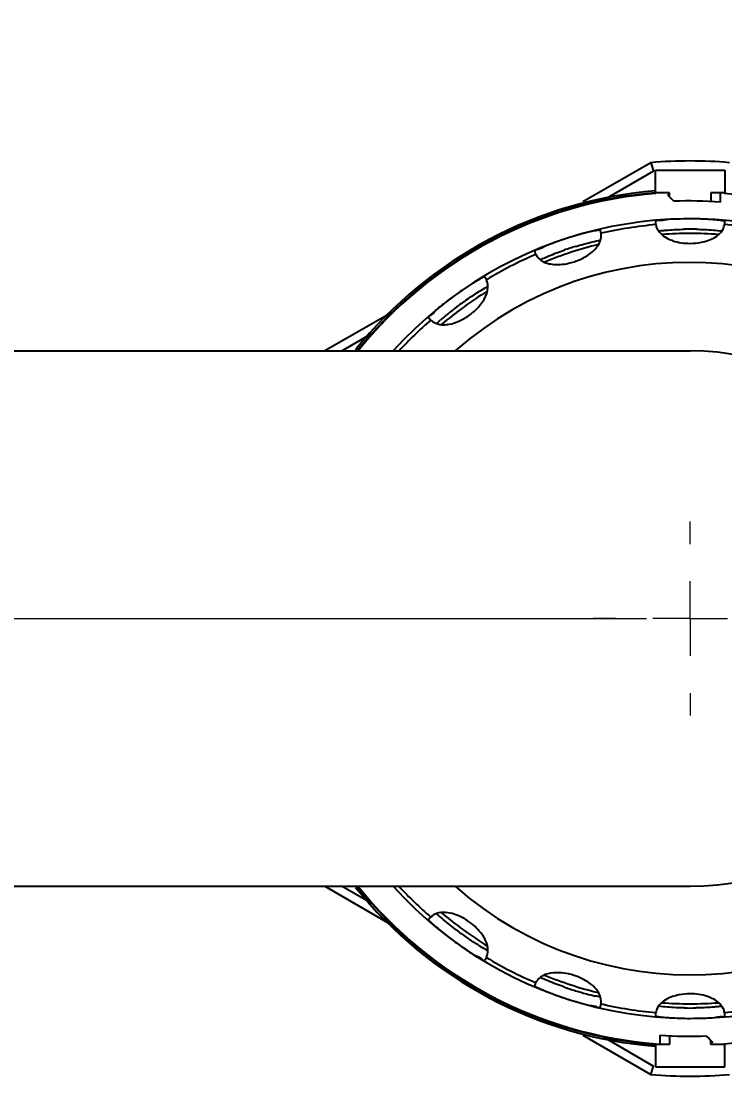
# Model space of a CAD drawing. Header units: millimetres. Extents: x 4086 to 8300, y 123 to 1549.
# Drawn here: x 6976.19 to 6992.48, y 787.22 to 811.88 of the extents above; entities that cross this region are included whole.
import ezdxf

# ---------------------------------------------------------------- set-up
doc = ezdxf.new("R2010")
doc.units = ezdxf.units.MM
doc.linetypes.add('CENTER2', pattern=[28.575, 19.05, -3.175, 3.175, -3.175])
doc.layers.add('20_ALL_FEATURES', color=7, linetype='Continuous')
for name, color, linetype, lineweight in [('中心线层', 7, 'CENTER2', 0), ('标注层', 7, 'Continuous', 0), ('粗线层', 7, 'Continuous', 35)]:
    doc.layers.add(name, color=color, linetype=linetype, lineweight=lineweight)
doc.styles.add('思源黑', font='SourceHanSansCN-Normal.ttf')
doc.dimstyles.new('尺寸标注_细节_1_2比例', dxfattribs={"dimtxt": 7, "dimasz": 6, "dimexe": 2, "dimexo": 1.5, "dimgap": 1, "dimtad": 1, "dimlfac": 2, "dimdsep": 46, "dimtxsty": '思源黑', "dimcen": 0.09, "dimadec": 0, "dimazin": 0, "dimtp": 0.01, "dimtm": 0.01, "dimtfac": 1, "dimtofl": 0, "dimtmove": 0, "dimatfit": 3, "dimfxl": 1, "dimtolj": 1, "dimarcsym": 0})

# ---------------------------------------------------------------- blocks, each defined once
blk = doc.blocks.new('*D1335')
at = {"layer": 'Defpoints', "color": 0}
for p in [(7014.483, 802.841), (6988.483, 768.905), (7014.483, 742.864)]:
    blk.add_point(p, dxfattribs=at)
at = {"layer": '标注层', "color": 0, "lineweight": -2}
for p, q in [((7014.483, 801.341), (7014.483, 740.864)), ((6988.483, 767.405), (6988.483, 740.864)), ((6994.483, 742.864), (7008.483, 742.864))]:
    blk.add_line(p, q, dxfattribs=at)
at = {"layer": '标注层', "color": 0}
for points in [[(6994.483, 743.864), (6994.483, 741.864), (6988.483, 742.864)], [(7008.483, 741.864), (7008.483, 743.864), (7014.483, 742.864)]]:
    blk.add_solid(points, dxfattribs=at)
at = {"layer": '标注层', "color": 0, "insert": (7001.483, 747.495), "char_height": 7, "attachment_point": 5, "style": '思源黑'}
blk.add_mtext('\\A1;35', dxfattribs=at)
blk = doc.blocks.new('*D1337')
at = {"layer": 'Defpoints', "color": 0}
for p in [(7014.483, 855.12), (7014.483, 802.341), (6946.483, 798.041)]:
    blk.add_point(p, dxfattribs=at)
at = {"layer": '标注层', "color": 0, "lineweight": -2}
for p, q in [((6946.483, 799.541), (6946.483, 857.12)), ((7014.483, 803.841), (7014.483, 857.12)), ((6952.483, 855.12), (7008.483, 855.12))]:
    blk.add_line(p, q, dxfattribs=at)
at = {"layer": '标注层', "color": 0}
for points in [[(6952.483, 856.12), (6952.483, 854.12), (6946.483, 855.12)], [(7008.483, 854.12), (7008.483, 856.12), (7014.483, 855.12)]]:
    blk.add_solid(points, dxfattribs=at)
at = {"layer": '标注层', "color": 0, "insert": (6980.483, 859.746), "char_height": 7, "attachment_point": 5, "style": '思源黑'}
blk.add_mtext('\\A1;170', dxfattribs=at)
blk = doc.blocks.new('*D1338')
at = {"layer": 'Defpoints', "color": 0}
for p in [(7002.483, 844.832), (7002.483, 823.62), (6946.483, 798.041)]:
    blk.add_point(p, dxfattribs=at)
at = {"layer": '标注层', "color": 0, "lineweight": -2}
for p, q in [((6946.483, 799.541), (6946.483, 846.832)), ((7002.483, 825.12), (7002.483, 846.832)), ((6952.483, 844.832), (6996.483, 844.832))]:
    blk.add_line(p, q, dxfattribs=at)
at = {"layer": '标注层', "color": 0}
for points in [[(6952.483, 845.832), (6952.483, 843.832), (6946.483, 844.832)], [(6996.483, 843.832), (6996.483, 845.832), (7002.483, 844.832)]]:
    blk.add_solid(points, dxfattribs=at)
at = {"layer": '标注层', "color": 0, "insert": (6974.483, 849.458), "char_height": 7, "attachment_point": 5, "style": '思源黑'}
blk.add_mtext('\\A1;140', dxfattribs=at)
blk = doc.blocks.new('*D1339')
at = {"layer": 'Defpoints', "color": 0}
for p in [(6988.483, 828.041), (7058.15, 828.041), (6988.483, 768.041)]:
    blk.add_point(p, dxfattribs=at)
at = {"layer": '标注层', "color": 0, "lineweight": -2}
for p, q in [((6989.983, 828.041), (7060.15, 828.041)), ((7058.15, 774.041), (7058.15, 822.041)), ((6989.983, 768.041), (7060.15, 768.041))]:
    blk.add_line(p, q, dxfattribs=at)
at = {"layer": '标注层', "color": 0}
for points in [[(7059.15, 822.041), (7057.15, 822.041), (7058.15, 828.041)], [(7057.15, 774.041), (7059.15, 774.041), (7058.15, 768.041)]]:
    blk.add_solid(points, dxfattribs=at)
at = {"layer": '标注层', "color": 0, "insert": (7053.523, 798.041), "char_height": 7, "attachment_point": 5, "rotation": 90, "style": '思源黑'}
blk.add_mtext('\\A1;150', dxfattribs=at)
blk = doc.blocks.new('SW_CENTERMARKSYMBOL_16')
at = {"layer": '中心线层', "color": 0}
for p, q in [((0, 1.5), (0, 1.95)), ((0, 0), (0, 0.75)), ((-1.5, 0), (-1.95, 0)), ((0, 0), (-0.75, 0)), ((0, 0), (0, -0.75)), ((0, 0), (0.75, 0)), ((1.5, 0), (1.95, 0)), ((0, -1.5), (0, -1.95))]:
    blk.add_line(p, q, dxfattribs=at)

msp = doc.modelspace()

# ---------------------------------------------------------------- linework, layer by layer
at = {"layer": '20_ALL_FEATURES', "color": 7, "linetype": 'Continuous'}
for p, q in [((6990.7749, 808.6018), (6989.1996, 807.6922)), ((6990.7749, 808.6018), (6990.8362, 808.4062)), ((6990.8362, 808.4062), (6989.6763, 807.7365)), ((6990.8826, 808.4247), (6992.4826, 808.4247)), ((6990.8826, 807.9047), (6990.8826, 808.4247)), ((6992.4826, 808.4247), (6992.4826, 807.9047)), ((6991.2026, 807.9047), (6990.8826, 807.9047)), ((6991.2026, 807.8142), (6991.1575, 807.862)), ((6991.2026, 807.8141), (6991.2026, 807.9047)), ((6992.1626, 807.9047), (6992.1626, 807.6896)), ((6992.4826, 807.9047), (6992.1627, 807.9047)), ((6992.3826, 807.6896), (6992.3826, 807.8979)), ((6990.8826, 807.2495), (6990.8826, 807.1674)), ((6992.4826, 807.1674), (6992.4826, 807.2495)), ((6989.6232, 806.968), (6989.5978, 807.046)), ((6988.0761, 806.5516), (6988.1015, 806.4735)), ((6986.9653, 805.8946), (6986.917, 805.961)), ((6984.7688, 805.1341), (6983.2214, 804.2407)), ((6985.6226, 805.0206), (6985.6709, 804.9542)), ((6984.2354, 804.5952), (6983.6214, 804.2407)), ((6786.1591, 804.2407), (6991.6826, 804.2407)), ((6786.0684, 791.8407), (6991.6826, 791.8407)), ((6983.2214, 791.8407), (6984.7675, 790.948)), ((6983.6214, 791.8407), (6984.2392, 791.484)), ((6985.6709, 791.1272), (6985.6226, 791.0608)), ((6986.917, 790.1204), (6986.9653, 790.1868)), ((6988.1015, 789.6079), (6988.0761, 789.5298)), ((6989.5978, 789.0354), (6989.6232, 789.1134)), ((6990.8826, 788.9139), (6990.8826, 788.8319)), ((6992.4826, 788.8319), (6992.4826, 788.9139)), ((6989.1996, 788.3892), (6990.7749, 787.4796)), ((6989.6804, 788.3425), (6990.8362, 787.6752)), ((6990.9826, 788.3918), (6990.9826, 788.1835)), ((6991.2026, 788.3918), (6991.2026, 788.1767)), ((6992.1626, 788.1767), (6992.1626, 788.2673)), ((6992.1626, 788.2672), (6992.2078, 788.2194)), ((6991.2026, 788.1767), (6990.8826, 788.1767)), ((6990.8826, 788.1767), (6990.8826, 787.6567)), ((6992.4826, 788.1767), (6992.1626, 788.1767)), ((6992.4826, 787.6567), (6992.4826, 788.1767)), ((6990.7749, 787.4796), (6990.8362, 787.6752)), ((6990.8826, 787.6567), (6992.4826, 787.6567))]:
    msp.add_line(p, q, dxfattribs=at)
for points in [[(6990.8826, 807.1674), (6990.8831, 807.1669), (6990.8846, 807.1665), (6990.8871, 807.1661)], [(6992.4781, 807.1661), (6992.4806, 807.1665), (6992.4821, 807.1669), (6992.4826, 807.1674)], [(6989.6193, 806.9653), (6989.6216, 806.9664), (6989.6229, 806.9673), (6989.6232, 806.968)], [(6988.1015, 806.4735), (6988.1021, 806.4732), (6988.1037, 806.4732), (6988.1062, 806.4736)], [(6986.9624, 805.8909), (6986.9643, 805.8926), (6986.9652, 805.8939), (6986.9653, 805.8946)], [(6985.6709, 804.9542), (6985.6716, 804.954), (6985.6731, 804.9545), (6985.6753, 804.9557)], [(6985.6753, 791.1257), (6985.6731, 791.1269), (6985.6716, 791.1274), (6985.6709, 791.1272)], [(6986.9653, 790.1868), (6986.9652, 790.1875), (6986.9643, 790.1888), (6986.9624, 790.1905)], [(6988.1062, 789.6078), (6988.1037, 789.6082), (6988.1021, 789.6082), (6988.1015, 789.6079)], [(6989.6232, 789.1134), (6989.6229, 789.1141), (6989.6216, 789.115), (6989.6193, 789.1161)], [(6990.8871, 788.9153), (6990.8846, 788.9149), (6990.8831, 788.9145), (6990.8826, 788.9139)], [(6992.4826, 788.9139), (6992.4821, 788.9145), (6992.4806, 788.9149), (6992.4781, 788.9153)]]:
    msp.add_lwpolyline(points, dxfattribs=at)
for centre, radius, start, end in [((6991.6826, 798.0407), 10.6, 85.08763, 94.91237), ((6991.6826, 798.0407), 9.94, 94.61632, 141.21887), ((6991.6826, 798.0407), 9.8979, 94.63598, 141.20746), ((6991.6826, 798.0407), 9.882, 94.62537, 141.10371), ((6966.7965, 784.8313), 33.5242, 43.02994, 43.27981), ((6991.6826, 798.0407), 9.882, 3.29028, 85.41678), ((6991.6826, 798.0407), 9.6743, 85.85064, 92.25112), ((6991.6826, 798.0407), 9.26, 222.03371, 137.96629), ((6991.6829, 799.8802), 7.4205, 88.0991, 90.00203), ((6991.7023, 800.4095), 6.8908, 86.25745, 88.11453), ((6991.6826, 798.0407), 9.16, 94.98218, 103.01783), ((6991.6826, 799.7554), 7.3053, 88.88014, 91.07604), ((6991.6826, 798.0407), 9.16, 76.98218, 85.01783), ((6991.1144, 799.7903), 7.4205, 106.0991, 108.00203), ((6991.6826, 798.0407), 8.9215, 85.79281, 94.20742), ((6991.6826, 798.0407), 8.9215, 103.79281, 112.20742), ((6991.1528, 799.6715), 7.3053, 106.88014, 109.07604), ((6991.6826, 798.0407), 8.252, 228.79971, 131.224), ((6991.6826, 798.0407), 9.16, 112.98218, 121.01783), ((6988.5617, 807.6448), 1.4064, 282.47163, 288.02291), ((6990.3062, 799.9687), 6.8908, 122.25745, 124.11453), ((6991.6826, 798.0407), 8.9215, 121.79281, 130.20742), ((6990.6016, 799.5291), 7.4205, 124.0991, 126.00203), ((6989.7959, 800.5132), 5.9086, 129.1599, 131.23606), ((6990.5097, 799.6439), 7.0335, 127.06391, 129.19622), ((6991.6826, 798.0407), 9.16, 130.98218, 137.38789), ((6991.6826, 798.0407), 6.2, 270, 90), ((6991.6826, 798.0407), 9.882, 274.58556, 355.938), ((6991.6826, 798.0407), 9.94, 218.78447, 265.38368), ((6991.6826, 798.0407), 9.8979, 218.80584, 265.36402), ((6991.6826, 798.0407), 9.882, 218.87317, 265.41678), ((6991.6826, 798.0407), 9.16, 222.61211, 229.01783), ((6991.6826, 798.0407), 8.9215, 229.79275, 238.20748), ((6990.2743, 796.1358), 6.8908, 230.25745, 232.11453), ((6990.6748, 796.6535), 7.3053, 232.88014, 235.07604), ((6990.6012, 796.5526), 7.4205, 232.0991, 234.00203), ((6990.5204, 796.4298), 7.0335, 235.06391, 237.19622), ((6991.6826, 798.0407), 9.16, 238.98217, 247.01783), ((6991.6826, 798.0407), 8.9215, 247.79275, 256.20748), ((6988.5617, 788.4367), 1.4063, 71.99158, 77.5092), ((6991.1528, 796.4099), 7.3053, 250.88014, 253.07604), ((6990.9319, 795.7939), 6.8908, 248.25745, 250.11453), ((6991.1139, 796.2913), 7.4205, 250.0991, 252.00203), ((6991.0751, 796.1495), 7.0335, 253.06391, 255.19622), ((6990.7913, 795.061), 5.9086, 255.1599, 257.23606), ((6991.6826, 798.0407), 9.16, 256.98217, 265.01783), ((6991.6826, 798.0407), 8.9215, 265.79275, 274.20748), ((6991.6826, 796.326), 7.3053, 268.88014, 271.07604), ((6991.6826, 798.0407), 9.16, 274.98217, 283.01783), ((6991.6629, 795.6718), 6.8907, 266.25751, 268.11456), ((6991.6824, 796.2012), 7.4205, 268.09914, 270.00203), ((6991.6826, 798.0407), 9.6743, 265.85064, 272.25112), ((7016.5676, 811.2491), 33.5227, 223.02996, 223.27985), ((6991.6826, 798.0407), 10.6, 265.08763, 274.91237)]:
    msp.add_arc(centre, radius, start, end, dxfattribs=at)
for points, knots in [([(6991.6826, 807.3007), (6991.5805, 807.3007), (6991.3977, 807.2924), (6991.1301, 807.2933), (6991.0074, 807.2466), (6990.8826, 807.2702), (6990.8826, 807.2495)], [0, 0, 0, 0, 0.3818707, 0.7056579, 0.9227475, 1, 1, 1, 1]), ([(6992.4826, 807.2495), (6992.4826, 807.2572), (6992.4366, 807.2518), (6992.3881, 807.2699), (6992.2767, 807.2747), (6992.1983, 807.2826), (6992.1521, 807.2856)], [0, 0, 0, 0, 0.0689319, 0.2669048, 0.5831264, 1, 1, 1, 1]), ([(6989.446, 807.0195), (6989.4193, 807.0136), (6989.2887, 806.9837), (6989.1592, 806.9493), (6989.0567, 806.9197)], [0, 0, 0, 0, 0.2041018, 1, 1, 1, 1]), ([(6989.5978, 807.046), (6989.5937, 807.0587), (6989.5202, 807.0205), (6989.4832, 807.0277), (6989.446, 807.0195)], [0, 0, 0, 0, 0.2595168, 1, 1, 1, 1]), ([(6990.8871, 807.1661), (6990.8924, 807.134), (6990.938, 806.9904), (6991.0683, 806.8887), (6991.1725, 806.8382)], [0, 0, 0, 0, 0.2191909, 1, 1, 1, 1]), ([(6991.0704, 807.034), (6991.1033, 807.037), (6991.2614, 807.05), (6991.4199, 807.057), (6991.5454, 807.0594)], [0, 0, 0, 0, 0.2084329, 1, 1, 1, 1]), ([(6991.6828, 806.7328), (6991.7706, 806.7328), (6992.0465, 806.7558), (6992.3553, 806.8899), (6992.4442, 807.0637)], [0, 0, 0, 0, 0.3101209, 1, 1, 1, 1]), ([(6991.8254, 807.0592), (6991.8885, 807.058), (6992.087, 807.0512), (6992.2855, 807.038), (6992.4199, 807.0203)], [0, 0, 0, 0, 0.3175497, 1, 1, 1, 1]), ([(6988.8211, 806.8475), (6988.724, 806.8159), (6988.5527, 806.7516), (6988.2979, 806.6697), (6988.1957, 806.5874), (6988.0697, 806.5713), (6988.0761, 806.5516)], [0, 0, 0, 0, 0.3818707, 0.7056579, 0.9227475, 1, 1, 1, 1]), ([(6988.9968, 806.3074), (6989.0803, 806.3345), (6989.3356, 806.4417), (6989.5879, 806.6647), (6989.6186, 806.8574)], [0, 0, 0, 0, 0.3101209, 1, 1, 1, 1]), ([(6989.0315, 806.662), (6989.0919, 806.6803), (6989.2828, 806.7351), (6989.4757, 806.7839), (6989.609, 806.8087)], [0, 0, 0, 0, 0.3175497, 1, 1, 1, 1]), ([(6991.1725, 806.8382), (6991.2081, 806.8209), (6991.3707, 806.7564), (6991.5479, 806.7328), (6991.6828, 806.7328)], [0, 0, 0, 0, 0.2269865, 1, 1, 1, 1]), ([(6988.3213, 806.4046), (6988.3516, 806.4177), (6988.4979, 806.4789), (6988.6466, 806.5345), (6988.7652, 806.5756)], [0, 0, 0, 0, 0.2084329, 1, 1, 1, 1]), ([(6988.1062, 806.4736), (6988.1421, 806.404), (6988.2307, 806.3252), (6988.3322, 806.2852), (6988.3616, 806.2759)], [0, 0, 0, 0, 0.7172374, 1, 1, 1, 1]), ([(6986.5737, 805.0728), (6986.6447, 805.1244), (6986.8544, 805.3052), (6987.0254, 805.5953), (6986.9952, 805.7881)], [0, 0, 0, 0, 0.3101209, 1, 1, 1, 1]), ([(6986.917, 805.961), (6986.9125, 805.9672), (6986.8784, 805.9358), (6986.8286, 805.9219), (6986.7356, 805.8603), (6986.6675, 805.8206), (6986.6284, 805.796)], [0, 0, 0, 0, 0.0689319, 0.2669048, 0.5831264, 1, 1, 1, 1]), ([(6986.2397, 805.5322), (6986.1571, 805.4722), (6986.0141, 805.358), (6985.7971, 805.2014), (6985.7253, 805.0915), (6985.6105, 805.0373), (6985.6226, 805.0206)], [0, 0, 0, 0, 0.3818707, 0.7056579, 0.9227475, 1, 1, 1, 1]), ([(6986.2706, 805.2563), (6986.3419, 805.3101), (6986.5783, 805.4813), (6986.823, 805.642), (6987.001, 805.7387)], [0, 0, 0, 0, 0.3059197, 1, 1, 1, 1]), ([(6985.6753, 804.9557), (6985.731, 804.9006), (6985.8396, 804.853), (6985.9485, 804.8464), (6985.9794, 804.8466)], [0, 0, 0, 0, 0.7172374, 1, 1, 1, 1]), ([(6986.3412, 791.1451), (6986.2867, 791.17), (6986.1051, 791.2389), (6985.8848, 791.2504), (6985.7629, 791.1886)], [0, 0, 0, 0, 0.3046532, 1, 1, 1, 1]), ([(6985.6226, 791.0608), (6985.6181, 791.0546), (6985.6586, 791.0319), (6985.6871, 790.9888), (6985.7745, 790.9194), (6985.8332, 790.8669), (6985.8688, 790.8373)], [0, 0, 0, 0, 0.0689319, 0.2669048, 0.5831264, 1, 1, 1, 1]), ([(6986.2662, 790.8285), (6986.2159, 790.8665), (6986.0593, 790.9887), (6985.9064, 791.1161), (6985.8081, 791.2094)], [0, 0, 0, 0, 0.3175497, 1, 1, 1, 1]), ([(6986.9243, 790.6235), (6986.9056, 790.6584), (6986.812, 790.8062), (6986.6826, 790.9295), (6986.5734, 791.0088)], [0, 0, 0, 0, 0.2269865, 1, 1, 1, 1]), ([(6986.2397, 790.5492), (6986.3224, 790.4892), (6986.4751, 790.3884), (6986.6911, 790.2304), (6986.8178, 790.1961), (6986.9049, 790.1037), (6986.917, 790.1204)], [0, 0, 0, 0, 0.3818707, 0.7056579, 0.9227475, 1, 1, 1, 1]), ([(6987.0008, 790.3428), (6986.9831, 790.3524), (6986.8845, 790.4079), (6986.7881, 790.4675), (6986.7099, 790.5179)], [0, 0, 0, 0, 0.1779782, 1, 1, 1, 1]), ([(6986.9624, 790.1905), (6986.9976, 790.2605), (6987.0094, 790.3785), (6986.982, 790.4841), (6986.9722, 790.5134)], [0, 0, 0, 0, 0.7172374, 1, 1, 1, 1]), ([(6988.8659, 789.8097), (6988.7935, 789.8257), (6988.5602, 789.8597), (6988.2873, 789.8115), (6988.1701, 789.6946)], [0, 0, 0, 0, 0.30929, 1, 1, 1, 1]), ([(6988.0761, 789.5298), (6988.0737, 789.5225), (6988.1192, 789.5134), (6988.1597, 789.4812), (6988.2642, 789.4422), (6988.3363, 789.4104), (6988.3793, 789.3933)], [0, 0, 0, 0, 0.0689319, 0.2669048, 0.5831264, 1, 1, 1, 1]), ([(6988.76, 789.5077), (6988.7004, 789.5283), (6988.5137, 789.5962), (6988.329, 789.6701), (6988.2066, 789.7284)], [0, 0, 0, 0, 0.3175497, 1, 1, 1, 1]), ([(6989.6193, 789.1161), (6989.6311, 789.1936), (6989.6058, 789.3094), (6989.5472, 789.4014), (6989.5288, 789.4262)], [0, 0, 0, 0, 0.7172374, 1, 1, 1, 1]), ([(6991.6825, 789.3486), (6991.5947, 789.3486), (6991.3188, 789.3256), (6991.0099, 789.1915), (6990.9211, 789.0177)], [0, 0, 0, 0, 0.3101209, 1, 1, 1, 1]), ([(6992.1928, 789.2432), (6992.1571, 789.2605), (6991.9946, 789.325), (6991.8174, 789.3486), (6991.6825, 789.3486)], [0, 0, 0, 0, 0.2269865, 1, 1, 1, 1]), ([(6992.4781, 788.9153), (6992.4729, 788.9474), (6992.4273, 789.091), (6992.297, 789.1927), (6992.1928, 789.2432)], [0, 0, 0, 0, 0.2191909, 1, 1, 1, 1]), ([(6988.8211, 789.2339), (6988.9183, 789.2023), (6989.0947, 789.1537), (6989.3489, 789.0702), (6989.48, 789.0767), (6989.5914, 789.0157), (6989.5978, 789.0354)], [0, 0, 0, 0, 0.3818707, 0.7056579, 0.9227475, 1, 1, 1, 1]), ([(6991.5399, 789.0221), (6991.4768, 789.0234), (6991.2783, 789.0302), (6991.0798, 789.0434), (6990.9454, 789.061)], [0, 0, 0, 0, 0.3175497, 1, 1, 1, 1]), ([(6992.2949, 789.0474), (6992.262, 789.0444), (6992.1039, 789.0314), (6991.9453, 789.0244), (6991.8198, 789.022)], [0, 0, 0, 0, 0.2084328, 1, 1, 1, 1]), ([(6990.8826, 788.8319), (6990.8826, 788.8242), (6990.9287, 788.8296), (6990.9772, 788.8115), (6991.0886, 788.8067), (6991.167, 788.7988), (6991.2132, 788.7957)], [0, 0, 0, 0, 0.0689322, 0.2669056, 0.5831273, 1, 1, 1, 1]), ([(6991.6826, 788.7807), (6991.7848, 788.7807), (6991.9676, 788.789), (6992.2352, 788.7881), (6992.3578, 788.8348), (6992.4826, 788.8112), (6992.4826, 788.8319)], [0, 0, 0, 0, 0.3818704, 0.7056576, 0.9227474, 1, 1, 1, 1])]:
    msp.add_open_spline(points, degree=3, knots=knots, dxfattribs=at)
for points in [[(6990.9456, 807.0204), (6990.9871, 807.0258), (6991.0287, 807.0301), (6991.0704, 807.034)], [(6992.4442, 807.0637), (6992.4606, 807.0957), (6992.4723, 807.1306), (6992.4781, 807.1661)], [(6989.6186, 806.8574), (6989.6243, 806.8929), (6989.6247, 806.9297), (6989.6193, 806.9653)], [(6988.2068, 806.3531), (6988.2446, 806.3711), (6988.2828, 806.3881), (6988.3213, 806.4046)], [(6988.3616, 806.2759), (6988.3998, 806.2638), (6988.4392, 806.2554), (6988.4789, 806.25)], [(6988.4789, 806.25), (6988.6067, 806.2324), (6988.7394, 806.2438), (6988.8654, 806.2716)], [(6986.9952, 805.7881), (6986.9896, 805.8236), (6986.9786, 805.8587), (6986.9624, 805.8909)], [(6986.3414, 804.9363), (6986.4231, 804.9737), (6986.5011, 805.02), (6986.5737, 805.0728)], [(6985.8082, 804.8722), (6985.8386, 804.901), (6985.8698, 804.9289), (6985.9012, 804.9565)], [(6985.9794, 804.8466), (6986.0194, 804.8469), (6986.0595, 804.8511), (6986.0989, 804.8582)], [(6986.0989, 804.8582), (6986.1825, 804.8731), (6986.2642, 804.901), (6986.3414, 804.9363)], [(6985.7629, 791.1886), (6985.7309, 791.1723), (6985.7009, 791.151), (6985.6753, 791.1257)], [(6986.5734, 791.0088), (6986.5008, 791.0615), (6986.4228, 791.1078), (6986.3412, 791.1451)], [(6986.9722, 790.5134), (6986.9596, 790.5514), (6986.9432, 790.5882), (6986.9243, 790.6235)], [(6989.3529, 789.5963), (6989.2455, 789.6744), (6989.1227, 789.7331), (6988.9965, 789.7741)], [(6988.1701, 789.6946), (6988.1446, 789.6692), (6988.1227, 789.6397), (6988.1062, 789.6078)], [(6989.5288, 789.4262), (6989.4804, 789.4918), (6989.4189, 789.5484), (6989.3529, 789.5963)], [(6989.6087, 789.2728), (6989.5676, 789.2804), (6989.5267, 789.2892), (6989.4859, 789.2984)], [(6990.9211, 789.0177), (6990.9047, 788.9857), (6990.893, 788.9508), (6990.8871, 788.9153)], [(6992.4197, 789.061), (6992.3782, 789.0556), (6992.3366, 789.0513), (6992.2949, 789.0474)]]:
    msp.add_open_spline(points, degree=3, dxfattribs=at)
at = {"layer": '中心线层'}
msp.add_line((7019.2472, 798.0316), (6599.4235, 798.0316), dxfattribs=at)

# ---------------------------------------------------------------- block references
at = {"layer": '粗线层', "xscale": 1.152, "yscale": 1.152, "zscale": 1.152}
msp.add_blockref('SW_CENTERMARKSYMBOL_16', (6991.6826, 798.0407), dxfattribs=at)

# ---------------------------------------------------------------- dimensions: what is measured, and where the dimension line sits
at = {"layer": '标注层'}
for base, p1, p2, text, picture, middle in [((7014.4826, 855.1198), (6946.4826, 798.0407), (7014.4826, 802.3407), '170', '*D1337', (6980.4826, 855.1198)), ((7002.4826, 844.8317), (6946.4826, 798.0407), (7002.4826, 823.6196), '140', '*D1338', (6974.4826, 844.8317)), ((7014.4826, 742.8642), (6988.4826, 768.9047), (7014.4826, 802.8407), '35', '*D1335', (7001.4826, 742.8642))]:
    dim = msp.add_linear_dim(base=base, p1=p1, p2=p2, text=text, dimstyle='尺寸标注_细节_1_2比例', dxfattribs=at)
    dim.commit()
    dim.dimension.update_dxf_attribs({"geometry": picture, "text_midpoint": middle, "dimtype": 160})
dim = msp.add_linear_dim(base=(7058.1495, 828.0407), p1=(6988.4826, 768.0407), p2=(6988.4826, 828.0407), angle=90, text='150', dimstyle='尺寸标注_细节_1_2比例', dxfattribs=at)
dim.commit()
dim.dimension.update_dxf_attribs({"geometry": '*D1339', "text_midpoint": (7058.1495, 798.0407), "dimtype": 160})

doc.saveas('drawing.dxf')
